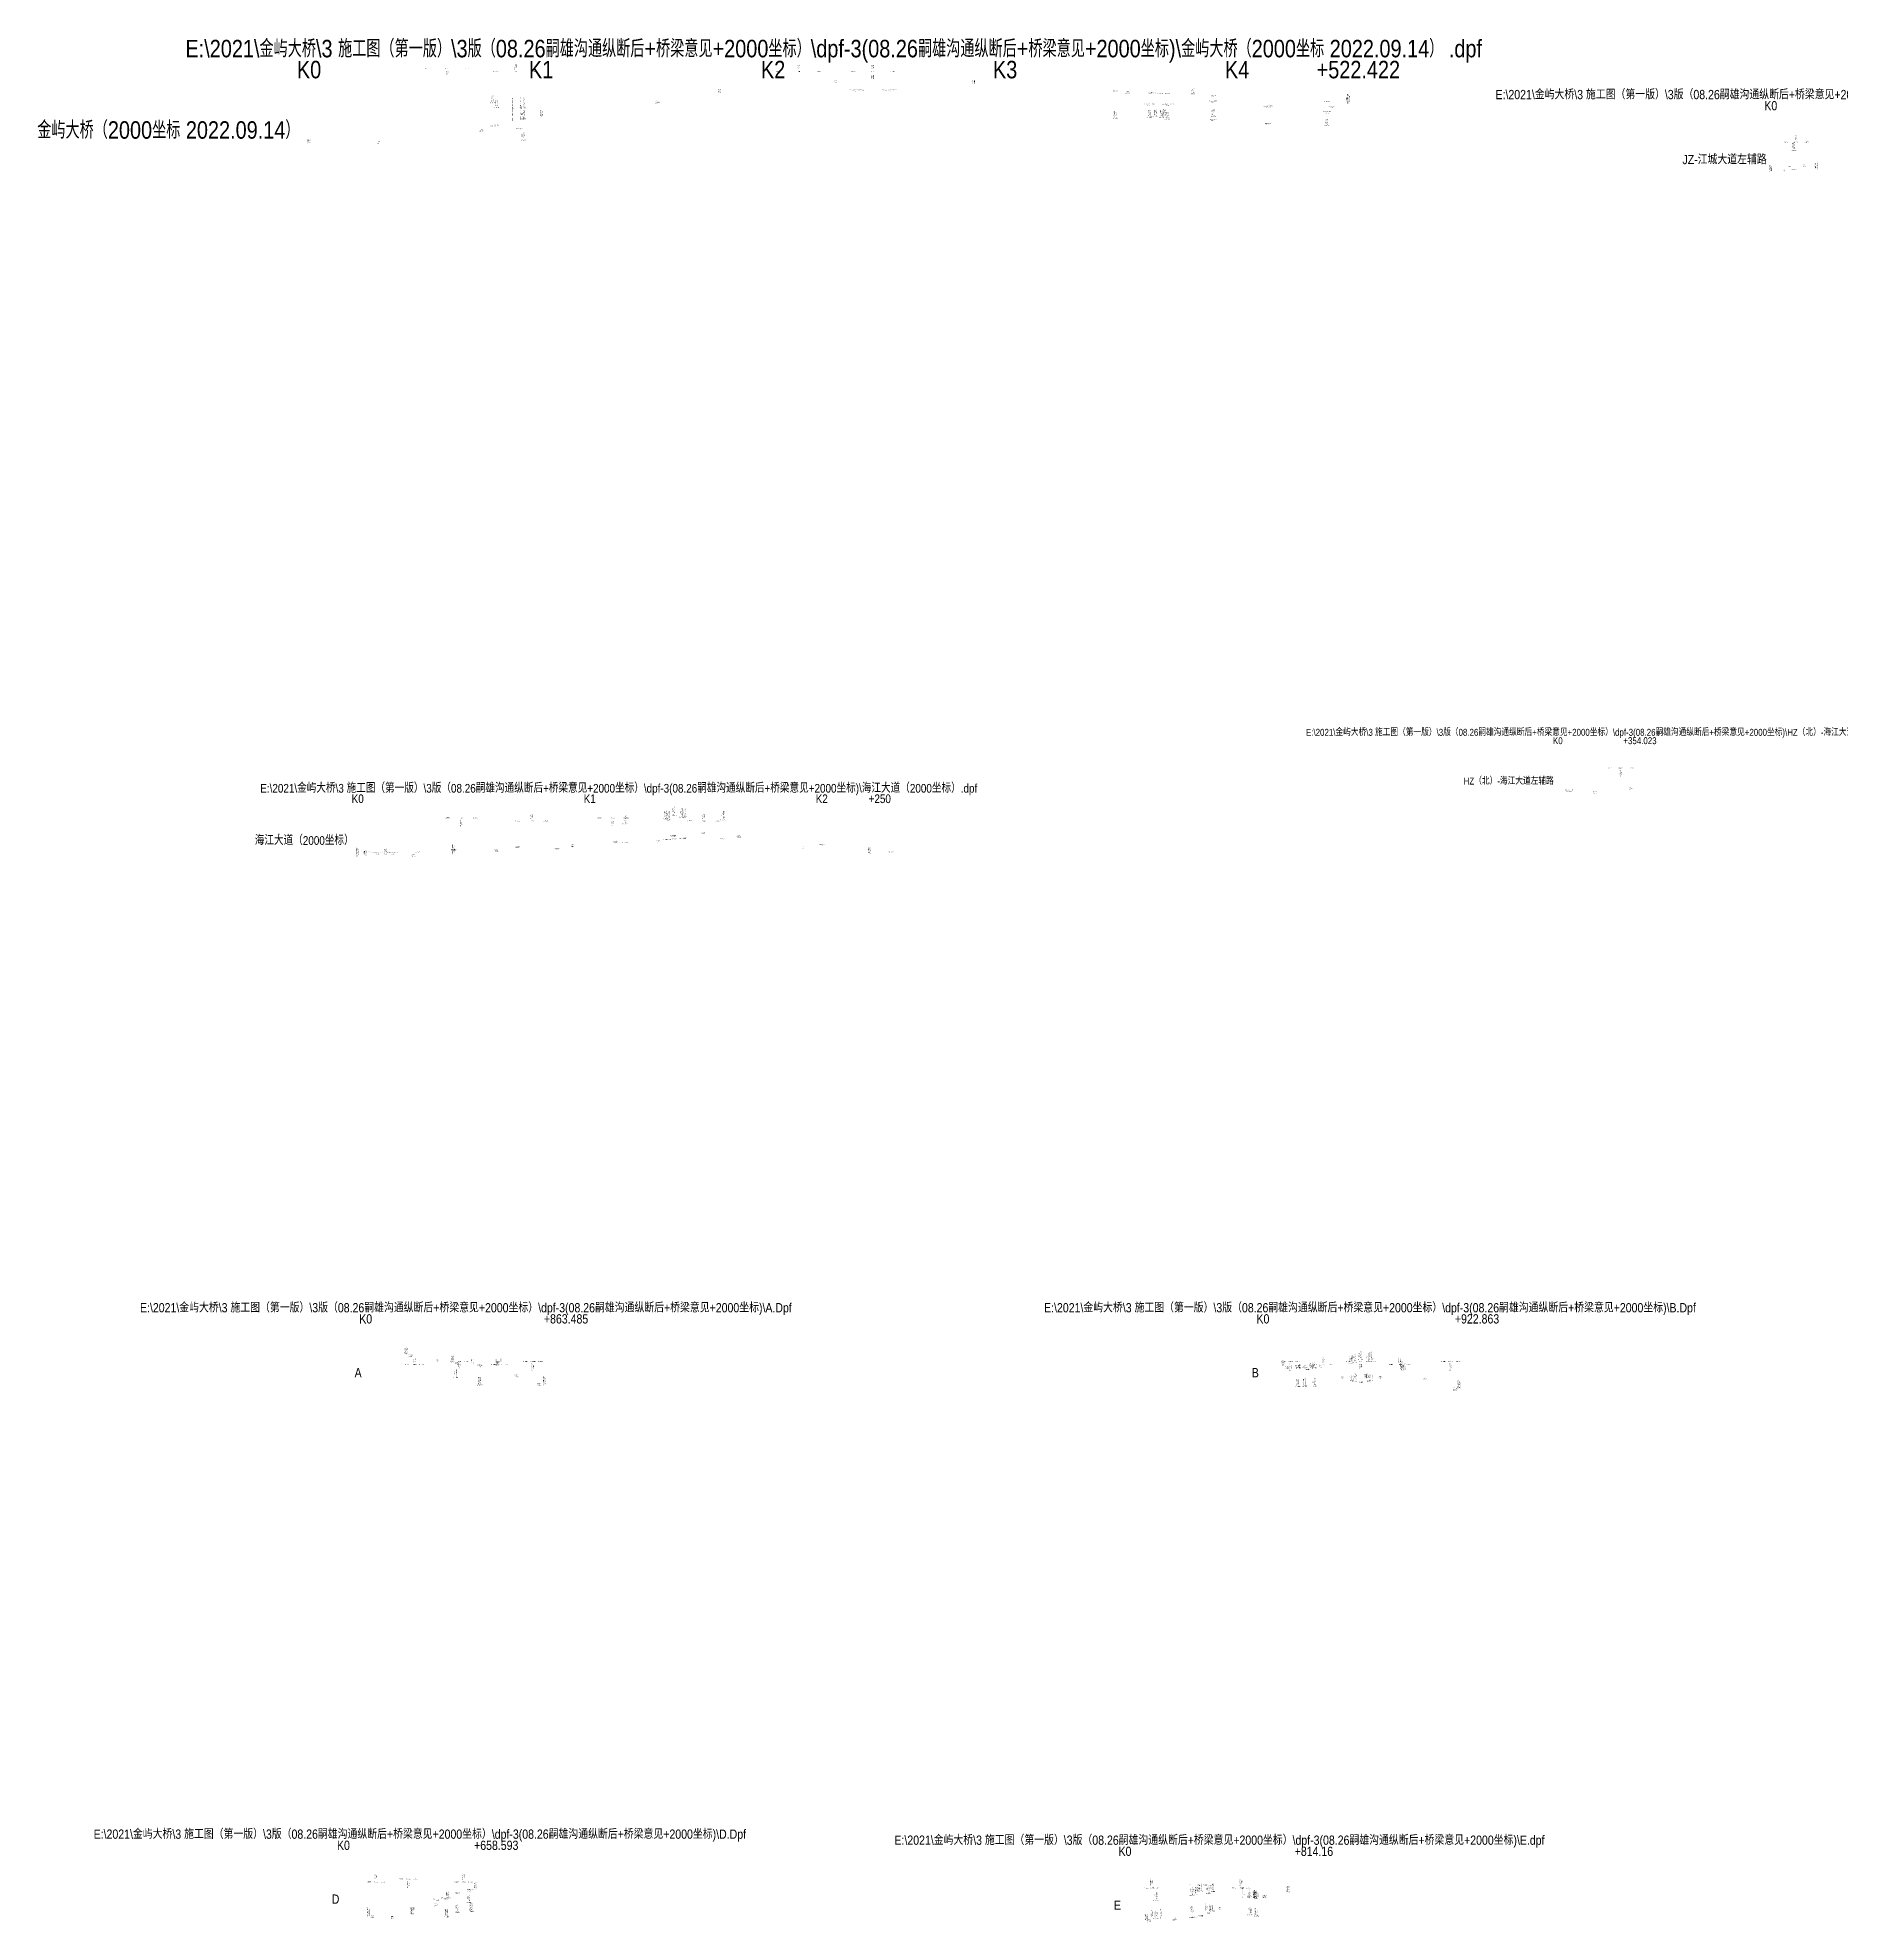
# Model space of a CAD drawing. Extents: x 0 to 558779, y 0 to 2762081.
# Drawn here: x 526348 to 534122, y 2751711 to 2759833 of the extents above; entities that cross this region are included whole.
import ezdxf
from ezdxf.enums import TextEntityAlignment as Align

# ---------------------------------------------------------------- set-up
doc = ezdxf.new("R2010")
doc.units = 0
doc.header["$LTSCALE"] = 20
doc.linetypes.add('HIDDEN', pattern=[0.375, 0.25, -0.125])
for name, color, linetype in [('BcSta', 7, 'Continuous'), ('CtrlPt', 7, 'Continuous'), ('ZdmBz-2022', 3, 'Continuous'), ('ZdmBz-A', 3, 'Continuous'), ('ZdmBz-B', 3, 'Continuous'), ('ZdmBz-D', 3, 'Continuous'), ('ZdmBz-E', 3, 'Continuous'), ('ZdmBz-HZ（北）-海江大道左辅路', 3, 'Continuous'), ('ZdmBz-JZ-江城大道左辅路', 3, 'Continuous'), ('ZdmBz-海江大道（2000坐标）', 3, 'Continuous'), ('ZdsjName', 7, 'Continuous')]:
    doc.layers.add(name, color=color, linetype=linetype)
doc.styles.get("Standard").update_dxf_attribs({"font": 'fsdb_e.shx', "width": 0.7, "bigfont": 'hzdx.shx'})

msp = doc.modelspace()

# ---------------------------------------------------------------- texts
at = {"layer": 'BcSta', "color": 8, "width": 0.85}
for s, height, p in [('K0', 75.3737, (527517.967, 2759635.541)), ('K1', 75.3737, (528517.967, 2759635.541)), ('K2', 75.3737, (529517.967, 2759635.541)), ('K3', 75.3737, (530517.967, 2759635.541)), ('K4', 75.3737, (531517.967, 2759635.541)), ('+522.422', 75.3737, (532040.389, 2759635.541)), ('K0', 40, (533817.851, 2759508.215)), ('K0', 30, (532900.082, 2756779.551)), ('+354.023', 30, (533254.105, 2756779.551)), ('K0', 37.5, (527727.722, 2756523.363)), ('K1', 37.5, (528727.722, 2756523.363)), ('K2', 37.5, (529727.722, 2756523.363)), ('+250', 37.5, (529977.722, 2756523.363)), ('K0', 40, (527762.162, 2754279.75)), ('+863.485', 40, (528625.647, 2754279.75)), ('K0', 40, (531629.027, 2754279.75)), ('+922.863', 40, (532551.89, 2754279.75)), ('K0', 40, (527666.138, 2752011.03)), ('+658.593', 40, (528324.731, 2752011.03)), ('K0', 40, (531034.693, 2751985.007)), ('+814.16', 40, (531848.853, 2751985.007))]:
    msp.add_text(s, height=height, dxfattribs=at).set_placement(p, align=Align.BOTTOM_CENTER)
at = {"layer": 'CtrlPt', "color": 3, "width": 0.75}
for s, p in [('28.65=4.98+13.9+9+0.2+22.75*0.025', (529877.967, 2759604.941)), ('28.65=4.98+13.9+9+0.2+22.75*0.025', (530017.967, 2759604.941)), ('上跨海江大道标高15.1，=15.1+7.5', (531137.967, 2759544.441)), ('上跨海江大道标高15.1，=15.1+7.5', (531217.967, 2759544.441)), ('规划沙经二路标高16+8', (531414.674, 2759558.441)), ('规划沙经四路标高14.25+7.5', (531650.726, 2759535.941)), ('0.5%往大桩号方向下坡', (531921.032, 2759534.791)), ('现状40#路标高5.03', (528425.516, 2759439.741)), ('规划沙经二路标高16', (531414.674, 2759478.441)), ('规划沙经四路标高', (531650.726, 2759460.941)), ('规划洛沙大道标高11.3+8', (531905.31, 2759511.441)), ('辅路', (533817.851, 2759270.865)), ('下穿L ', (533897.851, 2759282.115)), ('下穿L', (533962.851, 2759282.115)), ('江春路', (534007.851, 2759277.115)), ('顺海江主路横坡，1%上坡', (532948.463, 2756588.541)), ('后安街规划标高', (528837.6, 2756367.263)), ('江城大道规划标高', (529086.654, 2756392.263)), ('路段规划标高', (529216.654, 2756404.963)), ('启民街规划标高', (529369.654, 2756389.663)), ('前泰街规划标高', (529728.498, 2756353.763)), ('边界处施工图设计标高', (527765.332, 2756323.753)), ('30年一遇水位2.57，规划河底-1.34', (527812.722, 2756318.363)), ('30年一遇水位2.57，规划河底-1.34', (527876.722, 2756318.363)), ('施工图设计标高', (527986.654, 2756323.943)), ('滨湖北路规划标高', (528140.768, 2756331.663)), ('路段规划标高', (528416.654, 2756345.463)), ('继兴街规划标高', (528586.654, 2756336.963)), ('承国街规划标高', (530026.654, 2756323.863)), ('上跨HY，11.1+4.5+2+0.2', (528071.138, 2751807.93)), ('上跨HY，11.7+4.5+2+0.2', (528106.417, 2751813.93)), ('E匝道分流鼻端', (527963.131, 2751769.93))]:
    msp.add_text(s, height=3, dxfattribs=at).set_placement(p, align=Align.BOTTOM_CENTER)
for s, p in [('K2+360', (529877.967, 2759603.741)), ('K2+500', (530017.967, 2759603.741)), ('K3+620', (531137.967, 2759543.241)), ('K3+700', (531217.967, 2759543.241)), ('K3+896.707', (531414.674, 2759557.241)), ('K4+132.759', (531650.726, 2759534.741)), ('K4+403.065', (531921.032, 2759533.591)), ('K0+907.549', (528425.516, 2759438.541)), ('K3+896.707', (531414.674, 2759477.241)), ('K4+132.759', (531650.726, 2759459.741)), ('K4+387.343', (531905.31, 2759510.241)), ('K0+080', (533897.851, 2759280.915)), ('K0+145', (533962.851, 2759280.915)), ('K0+190', (534007.851, 2759275.915)), ('K0+000', (533817.851, 2759269.665)), ('K0+048.381', (532948.463, 2756587.341)), ('K1+109.878', (528837.6, 2756366.063)), ('K1+358.932', (529086.654, 2756391.063)), ('K1+488.932', (529216.654, 2756403.763)), ('K1+641.932', (529369.654, 2756388.463)), ('K2+000.776', (529728.498, 2756352.563)), ('K0+037.61', (527765.332, 2756322.553)), ('K0+085', (527812.722, 2756317.163)), ('K0+149', (527876.722, 2756317.163)), ('K0+258.932', (527986.654, 2756322.743)), ('K0+413.046', (528140.768, 2756330.463)), ('K0+688.932', (528416.654, 2756344.263)), ('K0+858.932', (528586.654, 2756335.763)), ('K2+298.932', (530026.654, 2756322.663)), ('K0+405', (528071.138, 2751806.73)), ('K0+440.279', (528106.417, 2751812.73)), ('K0+296.993', (527963.131, 2751768.73))]:
    msp.add_text(s, height=3, dxfattribs=at).set_placement(p, align=Align.TOP_CENTER)
for s, p in [('13.3125=4.7丰海路路面+5.2净空+3梁高+0.1铺装+12.5*0.025横坡', (528397.367, 2759523.791)), ('13.8125=5.2丰海路路面+5.2净空+3梁高+0.1铺装+12.5*0.025横坡', (528430.867, 2759528.791)), ('13.7125=5.1丰海路路面+5.2净空+3梁高+0.1铺装+12.5*0.025横坡', (528447.367, 2759527.791)), ('C匝道分流鼻端', (528136.979, 2754131.5)), ('上跨TA', (528160.711, 2754120.5)), ('B匝道分流鼻端', (528328.218, 2754118.5)), ('上跨HZ', (531771.734, 2754106.5)), ('上跨海江', (531785.214, 2754106.5)), ('上跨HZ', (531786.268, 2754106.5)), ('上跨海江', (531807.488, 2754106.5)), ('上跨E匝道', (531831.582, 2754110.5)), ('上跨海江', (531841.038, 2754106.5)), ('上跨E匝道', (531876.436, 2754110.5)), ('F匝道合流鼻端', (532226.139, 2754100.5)), ('F匝道合流鼻端', (532230.662, 2754099.5)), ('下穿TA', (532007.536, 2754060.5)), ('下穿C匝道', (532015.682, 2754056.5)), ('下穿C匝道', (532028.82, 2754057.5)), ('下穿金屿主桥', (532029.345, 2754068.5)), ('下穿金屿主桥', (532071.972, 2754066.5)), ('下穿G匝道', (532074.276, 2754065.5)), ('下穿G匝道', (532087.911, 2754061.5)), ('下穿TB', (532098.717, 2754059.375)), ('上跨海江，15.3+5+2+0.2 ,翼缘下', (531544.578, 2751839.257)), ('上跨海江，15.4+5+2+0.2', (531566.937, 2751834.632)), ('上跨海江，15.3+5+2+0.2', (531572.451, 2751833.632)), ('上跨海江，15.0+5+2+0.2', (531590.937, 2751830.632)), ('上跨HZ，15.1+5+2+0.2', (531593.804, 2751831.632)), ('上跨HZ，15.0+5+2+0.2', (531595.257, 2751830.632)), ('上跨HZ，15+5+2+0.2', (531596.972, 2751828.382)), ('上跨HZ，14.8+5+2+0.2', (531603.836, 2751828.632)), ('上跨HZ，14.9+5+2+0.2', (531605.59, 2751829.632)), ('下穿B匝道，21.8-7.5', (531150.419, 2751748.257)), ('下穿B匝道，21.6-7.5', (531166.544, 2751746.257)), ('下穿B匝道，21.3-7.5', (531170.918, 2751743.257)), ('下穿B匝道，21.3-7.5，翼缘下', (531190.457, 2751747.757)), ('下穿TA，23.9-7.5', (531318.786, 2751768.132)), ('下穿C匝道，23.6-7.5', (531326.284, 2751766.257)), ('下穿G匝道，24.5-7.5', (531385.014, 2751775.257)), ('下穿G匝道，24.2-7.5', (531401.088, 2751772.257)), ('下穿TB，23.8-7.5', (531408.058, 2751775.132))]:
    msp.add_text(s, height=3, rotation=90, dxfattribs=at).set_placement(p, align=Align.BOTTOM_CENTER)
for s, p in [('K0+880', (528398.567, 2759523.791)), ('K0+913.5', (528432.067, 2759528.791)), ('K0+930', (528448.567, 2759527.791)), ('K0+375.417', (528138.179, 2754131.5)), ('K0+399.149', (528161.911, 2754120.5)), ('K0+566.656', (528329.418, 2754118.5)), ('K0+143.307', (531772.934, 2754106.5)), ('K0+156.787', (531786.414, 2754106.5)), ('K0+157.841', (531787.468, 2754106.5)), ('K0+179.061', (531808.688, 2754106.5)), ('K0+203.155', (531832.782, 2754110.5)), ('K0+212.611', (531842.238, 2754106.5)), ('K0+248.009', (531877.636, 2754110.5)), ('K0+597.712', (532227.339, 2754100.5)), ('K0+602.235', (532231.862, 2754099.5)), ('K0+379.109', (532008.736, 2754060.5)), ('K0+387.255', (532016.882, 2754056.5)), ('K0+400.393', (532030.02, 2754057.5)), ('K0+400.918', (532030.545, 2754068.5)), ('K0+443.545', (532073.172, 2754066.5)), ('K0+445.849', (532075.476, 2754065.5)), ('K0+459.484', (532089.111, 2754061.5)), ('K0+470.29', (532099.917, 2754059.375)), ('K0+510.485', (531545.778, 2751839.257)), ('K0+532.844', (531568.137, 2751834.632)), ('K0+538.358', (531573.651, 2751833.632)), ('K0+556.844', (531592.137, 2751830.632)), ('K0+559.711', (531595.004, 2751831.632)), ('K0+561.164', (531596.457, 2751830.632)), ('K0+562.879', (531598.172, 2751828.382)), ('K0+569.743', (531605.036, 2751828.632)), ('K0+571.497', (531606.79, 2751829.632)), ('K0+116.326', (531151.619, 2751748.257)), ('K0+132.451', (531167.744, 2751746.257)), ('K0+136.825', (531172.118, 2751743.257)), ('K0+156.364', (531191.657, 2751747.757)), ('K0+284.693', (531319.986, 2751768.132)), ('K0+292.191', (531327.484, 2751766.257)), ('K0+350.921', (531386.214, 2751775.257)), ('K0+366.995', (531402.288, 2751772.257)), ('K0+373.965', (531409.258, 2751775.132))]:
    msp.add_text(s, height=3, rotation=90, dxfattribs=at).set_placement(p, align=Align.TOP_CENTER)
at = {"layer": 'ZdmBz-2022', "linetype": 'HIDDEN', "width": 0.75001}
for s, p in [('R=6500', (528029.467, 2759700.576)), ('T=84.5', (528113.967, 2759700.576)), ('E=0.549', (528198.467, 2759700.576)), ('R=10500', (528324.098, 2759687.776)), ('T=84', (528408.098, 2759687.776)), ('E=0.336', (528492.098, 2759687.776)), ('R=22000', (529539.967, 2759687.776)), ('T=88', (529627.967, 2759687.776)), ('E=0.176', (529715.967, 2759687.776)), ('R=17000', (529862.967, 2759687.776)), ('T=85', (529947.967, 2759687.776)), ('E=0.212', (530032.967, 2759687.776))]:
    msp.add_text(s, height=4, dxfattribs=at).set_placement(p, align=Align.MIDDLE_CENTER)
for s, p in [('K0+596', (528113.167, 2759681.776)), ('K0+890.131', (528407.298, 2759710.776)), ('K2+110', (529627.167, 2759706.576)), ('K2+430', (529947.167, 2759706.576))]:
    msp.add_text(s, height=4, rotation=90, dxfattribs=at).set_placement(p, align=Align.BOTTOM_CENTER)
for s, p in [('5.528', (528114.767, 2759681.776)), ('14.058', (528408.898, 2759710.776)), ('29.916', (529628.767, 2759706.576)), ('31.516', (529948.767, 2759706.576))]:
    msp.add_text(s, height=4, rotation=90, dxfattribs=at).set_placement(p, align=Align.TOP_CENTER)
at = {"layer": 'ZdmBz-2022', "width": 0.75001}
for s, rotation, p in [('西引桥', 90, (529287.167, 2759603.502)), ('0.5%', 2.8624052, (529787.927, 2759643.501)), ('主航道桥', 90, (529947.167, 2759663.702)), ('东引桥', 90, (530382.167, 2759641.952)), ('-0.5%', 357.1375948, (531046.431, 2759596.58)), ('洛秀互通区桥梁', 90, (531327.664, 2759600.677)), ('乌屿互通B匝道', 90, (528309.244, 2759570.281)), ('乌屿互通C匝道', 90, (528324.768, 2759550.262)), ('1.3%', 7.406912, (529017.929, 2759556.204)), ('海江大道左辅路', 90, (531140.62, 2759508.761)), ('海江大道主路', 90, (531166.042, 2759510.751)), ('洛秀互通B匝道', 90, (531204.387, 2759510.861)), ('规划 江春路', 90, (531414.655, 2759510.861)), ('本项目终点', 90, (531992.561, 2759568.652)), ('顺接江城大道主线高架桥', 90, (531998.161, 2759568.652)), ('2.9%', 16.1721565, (528260.809, 2759434.238)), ('乌屿互通', 90, (528439.512, 2759499.307)), ('乌屿互通区桥梁', 90, (528520.667, 2759506.857)), ('海江大道慢行道', 90, (530992.253, 2759504.541)), ('洛秀互通E匝道', 90, (531191.349, 2759507.531)), ('海江大道右辅路', 90, (531215.428, 2759499.981)), ('规划洛沙大道', 90, (531903.864, 2759472.241)), ('本项目起点', 90, (527517.167, 2759385.941)), ('0.3%', 1.718358, (527815.943, 2759382.681)), ('丰海路', 90, (528439.512, 2759411.418))]:
    msp.add_text(s, height=4, rotation=rotation, dxfattribs=at).set_placement(p, align=Align.BOTTOM_CENTER)
for s, rotation, p in [('K1+770', 90, (529288.767, 2759603.502)), ('320', 2.8624052, (529788.007, 2759641.903)), ('K2+430', 90, (529948.767, 2759663.702)), ('K2+865', 90, (530383.767, 2759641.952)), ('K3+810.497', 90, (531329.264, 2759600.677)), ('K0+792.077', 90, (528310.844, 2759570.281)), ('K0+807.601', 90, (528326.368, 2759550.262)), ('1219.869', 7.406912, (529018.135, 2759554.617)), ('2196.847', 357.1375948, (531046.351, 2759594.982)), ('K3+623.453', 90, (531142.22, 2759508.761)), ('K3+648.875', 90, (531167.642, 2759510.751)), ('K3+687.22', 90, (531205.987, 2759510.861)), ('K3+897.488', 90, (531416.255, 2759510.861)), ('K4+480.994', 90, (531999.761, 2759568.652)), ('K0+922.345', 90, (528441.112, 2759499.307)), ('K1+003.5', 90, (528522.267, 2759506.857)), ('K3+475.086', 90, (530993.853, 2759504.541)), ('K3+674.182', 90, (531192.949, 2759507.531)), ('K3+698.261', 90, (531217.028, 2759499.981)), ('K4+386.697', 90, (531905.464, 2759472.241)), ('K0+000', 90, (527518.767, 2759385.941)), ('596', 1.718358, (527815.991, 2759381.081)), ('294.131', 16.1721565, (528261.255, 2759432.702)), ('K0+922.345', 90, (528441.112, 2759411.418))]:
    msp.add_text(s, height=4, rotation=rotation, dxfattribs=at).set_placement(p, align=Align.TOP_CENTER)
for s, p in [('H=26.291', (530993.053, 2759603.448)), ('H=21.174', (528310.044, 2759552.281)), ('H=19.172', (528325.568, 2759532.261)), ('H=25.549', (531141.42, 2759596.029)), ('H=25.422', (531166.842, 2759594.758)), ('H=25.295', (531192.149, 2759593.493)), ('H=25.230', (531205.187, 2759592.841)), ('H=25.175', (531216.228, 2759592.289)), ('H=24.179', (531415.455, 2759582.327)), ('H=21.733', (531904.664, 2759557.867)), ('H=11.214', (528310.044, 2759452.683)), ('H=11.664', (528325.568, 2759457.184)), ('H=14.349', (528440.312, 2759484.03)), ('H=14.600', (530993.053, 2759486.541)), ('H=15.022', (531141.42, 2759490.761)), ('H=15.221', (531166.842, 2759492.751)), ('H=14.899', (531192.149, 2759489.531)), ('H=15.382', (531205.187, 2759494.361)), ('H=14.144', (531216.228, 2759481.981)), ('H=15.232', (531415.455, 2759492.861)), ('H=11.370', (531904.664, 2759454.241)), ('H=5.160', (528440.312, 2759392.141))]:
    msp.add_text(s, height=4, dxfattribs=at).set_placement(p, align=Align.MIDDLE_CENTER)
at = {"layer": 'ZdmBz-A', "width": 0.75001}
for s, rotation, p in [('主桥分流鼻端', 90, (527935.479, 2754173.577)), ('-0.612%', 356.4975245, (527954.337, 2754152.773)), ('-2%', 348.6900675, (528069.819, 2754132.165)), ('C匝道分流鼻端', 90, (528136.779, 2754138.297)), ('TA慢行桥', 90, (528149.364, 2754078.59)), ('A匝道桥', 90, (528221.671, 2754129.615)), ('-0.5%', 357.1375948, (528254.702, 2754108.304)), ('B匝道分流鼻端', 90, (528328.018, 2754124.298)), ('海江大道左慢行道', 90, (528252.72, 2754045.48)), ('-5%', 333.4349358, (528412.671, 2754068.77)), ('-1.745%', 350.101249, (528507.925, 2754029.348)), ('海江大道左辅路合流鼻端', 90, (528532.309, 2754044.641))]:
    msp.add_text(s, height=4, rotation=rotation, dxfattribs=at).set_placement(p, align=Align.BOTTOM_CENTER)
for s, rotation, p in [('AK0+174.117', 90, (527937.079, 2754173.577)), ('35.748', 356.4975245, (527954.239, 2754151.176)), ('195', 348.6900675, (528069.505, 2754130.596)), ('AK0+375.417', 90, (528138.379, 2754138.297)), ('AK0+388.002', 90, (528150.964, 2754078.59)), ('AK0+460.309', 90, (528223.271, 2754129.615)), ('175', 357.1375948, (528254.622, 2754106.706)), ('AK0+566.656', 90, (528329.618, 2754124.298)), ('AK0+491.358', 90, (528254.32, 2754045.48)), ('140.303', 333.4349358, (528411.956, 2754067.339)), ('50.645', 350.101249, (528507.65, 2754027.772)), ('AK0+770.947', 90, (528533.909, 2754044.641))]:
    msp.add_text(s, height=4, rotation=rotation, dxfattribs=at).set_placement(p, align=Align.TOP_CENTER)
at = {"layer": 'ZdmBz-A', "linetype": 'HIDDEN', "width": 0.75001}
for s, p in [('R=4400', (527941.627, 2754115.03)), ('T=30.535', (527972.162, 2754115.03)), ('E=0.106', (528002.697, 2754115.03)), ('R=4000', (528137.162, 2754127.83)), ('T=30', (528167.162, 2754127.83)), ('E=0.113', (528197.162, 2754127.83)), ('R=1350', (528311.787, 2754115.03)), ('T=30.375', (528342.162, 2754115.03)), ('E=0.342', (528372.537, 2754115.03)), ('R=2000', (528449.915, 2754127.83)), ('T=32.549', (528482.465, 2754127.83)), ('E=0.265', (528515.014, 2754127.83))]:
    msp.add_text(s, height=4, dxfattribs=at).set_placement(p, align=Align.MIDDLE_CENTER)
for s, p in [('AK0+210', (527971.362, 2754134.88)), ('AK0+405', (528166.362, 2754107.98)), ('AK0+580', (528341.362, 2754134.88)), ('AK0+720.303', (528481.665, 2754103.78))]:
    msp.add_text(s, height=4, rotation=90, dxfattribs=at).set_placement(p, align=Align.BOTTOM_CENTER)
for s, p in [('27.113', (527972.962, 2754134.88)), ('23.213', (528167.962, 2754107.98)), ('22.338', (528342.962, 2754134.88)), ('15.323', (528483.265, 2754103.78))]:
    msp.add_text(s, height=4, rotation=90, dxfattribs=at).set_placement(p, align=Align.TOP_CENTER)
at = {"layer": 'ZdmBz-A', "width": 0.75001}
for s, p in [('H=23.574', (528150.164, 2754120.491)), ('H=22.781', (528253.52, 2754112.562)), ('H=17.434', (528150.164, 2754059.09)), ('H=14.123', (528253.52, 2754025.98))]:
    msp.add_text(s, height=4, dxfattribs=at).set_placement(p, align=Align.MIDDLE_CENTER)
at = {"layer": 'ZdmBz-B', "width": 0.75001}
for s, rotation, p in [('金屿大桥', 90, (532047.205, 2754156.74)), ('TB慢行桥', 90, (532093.211, 2754158.33)), ('A匝道分流鼻端', 90, (531716.027, 2754121.419)), ('-1.762%', 350.0081421, (531733.125, 2754101.86)), ('-0.3%', 358.2816428, (531820.017, 2754096.926)), ('B匝道1号桥', 90, (531848.627, 2754112.744)), ('TA慢行桥', 90, (532008.45, 2754140.36)), ('C匝道', 90, (532023.357, 2754143.68)), ('G匝道', 90, (532080.303, 2754148.29)), ('F匝道合流鼻端', 90, (532225.939, 2754115.011)), ('B匝道2号桥', 90, (532238.827, 2754106.856)), ('海江大道左辅路', 90, (531778.507, 2754038.23)), ('海江大道主路', 90, (531807.288, 2754040.7)), ('E匝道', 90, (531849.023, 2754041.73)), ('-4.5%', 335.7722547, (531971.355, 2754058.725)), ('4.5%', 24.2277453, (532134.699, 2754060.525)), ('-4%', 338.1985928, (532328.93, 2754054.496)), ('-0.897%', 354.8751798, (532456.421, 2754009.084)), ('海江大道主路合流鼻端', 90, (532473.66, 2754027.163))]:
    msp.add_text(s, height=4, rotation=rotation, dxfattribs=at).set_placement(p, align=Align.BOTTOM_CENTER)
for s, rotation, p in [('BK0+418.978', 90, (532048.805, 2754156.74)), ('BK0+452.076', 90, (532081.903, 2754148.29)), ('BK0+464.984', 90, (532094.811, 2754158.33)), ('BK0+087.8', 90, (531717.627, 2754121.419)), ('31.945', 350.0081421, (531732.847, 2754100.284)), ('142.068', 358.2816428, (531819.969, 2754095.327)), ('BK0+220.4', 90, (531850.227, 2754112.744)), ('BK0+380.223', 90, (532010.05, 2754140.36)), ('BK0+395.13', 90, (532024.957, 2754143.68)), ('BK0+597.712', 90, (532227.539, 2754115.011)), ('BK0+610.6', 90, (532240.427, 2754106.856)), ('BK0+150.28', 90, (531780.107, 2754038.23)), ('BK0+179.061', 90, (531808.888, 2754040.7)), ('BK0+220.796', 90, (531850.623, 2754041.73)), ('160', 335.7722547, (531970.699, 2754057.266)), ('168', 24.2277453, (532135.355, 2754059.066)), ('219.211', 338.1985928, (532328.335, 2754053.011)), ('36.222', 354.8751798, (532456.278, 2754007.49)), ('BK0+845.433', 90, (532475.26, 2754027.163))]:
    msp.add_text(s, height=4, rotation=rotation, dxfattribs=at).set_placement(p, align=Align.TOP_CENTER)
at = {"layer": 'ZdmBz-B', "linetype": 'HIDDEN', "width": 0.75001}
for s, p in [('R=4150', (531718.626, 2754127.83)), ('T=30.332', (531748.959, 2754127.83)), ('E=0.111', (531779.291, 2754127.83)), ('R=1500', (531859.527, 2754115.03)), ('T=31.5', (531891.027, 2754115.03)), ('E=0.331', (531922.527, 2754115.03)), ('R=1200', (531997.027, 2754127.83)), ('T=54', (532051.027, 2754127.83)), ('E=1.215', (532105.027, 2754127.83)), ('R=900', (532180.777, 2754115.03)), ('T=38.25', (532219.027, 2754115.03)), ('E=0.813', (532257.277, 2754115.03)), ('R=2050', (532406.431, 2754127.83)), ('T=31.807', (532438.238, 2754127.83)), ('E=0.247', (532470.045, 2754127.83))]:
    msp.add_text(s, height=4, dxfattribs=at).set_placement(p, align=Align.MIDDLE_CENTER)
for s, p in [('BK0+119.932', (531748.159, 2754103.78)), ('BK0+262', (531890.227, 2754134.88)), ('BK0+422', (532050.227, 2754107.98)), ('BK0+590', (532218.227, 2754134.88)), ('BK0+809.211', (532437.438, 2754103.78))]:
    msp.add_text(s, height=4, rotation=90, dxfattribs=at).set_placement(p, align=Align.BOTTOM_CENTER)
for s, p in [('21.851', (531749.759, 2754103.78)), ('21.425', (531891.827, 2754134.88)), ('14.225', (532051.827, 2754107.98)), ('21.785', (532219.827, 2754134.88)), ('13.016', (532439.038, 2754103.78))]:
    msp.add_text(s, height=4, rotation=90, dxfattribs=at).set_placement(p, align=Align.TOP_CENTER)
at = {"layer": 'ZdmBz-B', "width": 0.75001}
for s, p in [('H=21.760', (531779.307, 2754102.347)), ('H=21.673', (531808.088, 2754101.484)), ('H=21.548', (531849.823, 2754100.232)), ('H=23.611', (532009.25, 2754120.86)), ('H=24.093', (532024.157, 2754125.68)), ('H=25.249', (532048.005, 2754137.24)), ('H=24.404', (532081.103, 2754128.79)), ('H=25.408', (532094.011, 2754138.83)), ('H=13.548', (531779.307, 2754020.23)), ('H=13.645', (531808.088, 2754021.2)), ('H=13.748', (531849.823, 2754022.23)), ('H=16.167', (532009.25, 2754046.418)), ('H=15.740', (532024.157, 2754042.154)), ('H=15.443', (532048.005, 2754039.184)), ('H=15.816', (532081.103, 2754042.915)), ('H=16.209', (532094.011, 2754046.844))]:
    msp.add_text(s, height=4, dxfattribs=at).set_placement(p, align=Align.MIDDLE_CENTER)
at = {"layer": 'ZdmBz-D', "linetype": 'HIDDEN', "width": 0.75001}
for s, p in [('R=8800', (527775.788, 2751885.875)), ('T=30.35', (527806.138, 2751885.875)), ('E=0.052', (527836.488, 2751885.875)), ('R=1150', (527914.23, 2751898.675)), ('T=31.625', (527945.855, 2751898.675)), ('E=0.435', (527977.48, 2751898.675)), ('R=1200', (528152.225, 2751885.875)), ('T=30.899', (528183.125, 2751885.875)), ('E=0.398', (528214.024, 2751885.875))]:
    msp.add_text(s, height=4, dxfattribs=at).set_placement(p, align=Align.MIDDLE_CENTER)
for s, p in [('DK0+140', (527805.338, 2751905.725)), ('DK0+279.717', (527945.055, 2751874.625)), ('DK0+516.987', (528182.325, 2751909.925))]:
    msp.add_text(s, height=4, rotation=90, dxfattribs=at).set_placement(p, align=Align.BOTTOM_CENTER)
for s, p in [('12.447', (527806.938, 2751905.725)), ('23.612', (528183.925, 2751909.925)), ('11.748', (527946.655, 2751874.625))]:
    msp.add_text(s, height=4, rotation=90, dxfattribs=at).set_placement(p, align=Align.TOP_CENTER)
at = {"layer": 'ZdmBz-D', "width": 0.75001}
for s, p in [('H=19.957', (528110.032, 2751815.599)), ('H=22.240', (528155.81, 2751838.435)), ('H=23.557', (528207.482, 2751851.602)), ('H=23.562', (528216.417, 2751851.647)), ('H=11.861', (528110.032, 2751734.64)), ('H=13.906', (528155.81, 2751755.09)), ('H=18.031', (528207.482, 2751796.34)), ('H=14.200', (528216.417, 2751758.03))]:
    msp.add_text(s, height=4, dxfattribs=at).set_placement(p, align=Align.MIDDLE_CENTER)
for s, rotation, p in [('D匝道桥', 90, (528114.798, 2751832.383)), ('TA慢行道', 90, (528206.682, 2751816.019)), ('-0.15%', 359.141251, (528207.239, 2751847.584)), ('L匝道合流鼻端', 90, (528235.023, 2751866.851)), ('海江大道主路分流鼻端', 90, (527773.252, 2751755.388)), ('0.19%', 1.0871608, (527790.08, 2751735.992)), ('-0.5%', 357.1375948, (527876.037, 2751732.803)), ('E匝道分流鼻端', 90, (527962.331, 2751758.544)), ('5%', 26.5650492, (528064.132, 2751788.544)), ('海江大道右辅路', 90, (528109.232, 2751754.14)), ('TA慢行道', 90, (528155.01, 2751774.644)), ('江城大道右辅路慢行道', 90, (528215.617, 2751777.53))]:
    msp.add_text(s, height=4, rotation=rotation, dxfattribs=at).set_placement(p, align=Align.BOTTOM_CENTER)
for s, rotation, p in [('DK0+449.46', 90, (528116.398, 2751832.383)), ('48.204', 359.141251, (528207.215, 2751845.985)), ('DK0+541.344', 90, (528208.282, 2751816.019)), ('DK0+569.685', 90, (528236.623, 2751866.851)), ('DK0+107.914', 90, (527774.852, 2751755.388)), ('32.086', 1.0871608, (527790.11, 2751734.393)), ('139.717', 357.1375948, (527875.957, 2751731.205)), ('DK0+296.993', 90, (527963.931, 2751758.544)), ('237.27', 26.5650492, (528064.848, 2751787.113)), ('DK0+443.894', 90, (528110.832, 2751754.14)), ('DK0+489.672', 90, (528156.61, 2751774.644)), ('DK0+550.279', 90, (528217.217, 2751777.53))]:
    msp.add_text(s, height=4, rotation=rotation, dxfattribs=at).set_placement(p, align=Align.TOP_CENTER)
at = {"layer": 'ZdmBz-E', "linetype": 'HIDDEN', "width": 0.75001}
for s, p in [('EK0+114.313', (531148.206, 2751883.902)), ('EK0+500.67', (531534.563, 2751882.852)), ('EK0+315', (531348.893, 2751852.802))]:
    msp.add_text(s, height=4, rotation=90, dxfattribs=at).set_placement(p, align=Align.BOTTOM_CENTER)
for s, p in [('13.688', (531149.806, 2751883.902)), ('22.645', (531536.163, 2751882.852)), ('14.290', (531350.493, 2751852.802))]:
    msp.add_text(s, height=4, rotation=90, dxfattribs=at).set_placement(p, align=Align.TOP_CENTER)
for s, p in [('R=1230', (531127.16, 2751859.852)), ('T=21.846', (531149.006, 2751859.852)), ('E=0.194', (531170.852, 2751859.852)), ('R=1500', (531318.193, 2751872.652)), ('T=31.5', (531349.693, 2751872.652)), ('E=0.331', (531381.193, 2751872.652)), ('R=1750', (531504.665, 2751859.852)), ('T=30.698', (531535.363, 2751859.852)), ('E=0.269', (531566.062, 2751859.852))]:
    msp.add_text(s, height=4, dxfattribs=at).set_placement(p, align=Align.MIDDLE_CENTER)
at = {"layer": 'ZdmBz-E', "width": 0.75001}
for s, p in [('H=21.548', (531169.326, 2751805.487)), ('H=23.725', (531322.159, 2751827.257)), ('H=23.935', (531335.968, 2751829.357)), ('H=25.314', (531359.859, 2751843.147)), ('H=24.469', (531392.672, 2751834.697)), ('H=25.408', (531410.088, 2751844.087)), ('H=23.031', (531574.241, 2751820.314)), ('H=23.294', (531600.779, 2751822.945)), ('H=13.748', (531169.326, 2751727.486)), ('H=14.213', (531322.159, 2751732.133)), ('H=14.354', (531335.968, 2751733.548)), ('H=14.899', (531359.859, 2751738.999)), ('H=16.224', (531392.672, 2751752.247)), ('H=17.008', (531410.088, 2751760.085)), ('H=15.319', (531574.241, 2751743.197)), ('H=14.854', (531600.779, 2751738.547))]:
    msp.add_text(s, height=4, dxfattribs=at).set_placement(p, align=Align.MIDDLE_CENTER)
for s, rotation, p in [('B匝道', 90, (531168.526, 2751824.997)), ('TA慢行桥', 90, (531321.359, 2751846.757)), ('C匝道', 90, (531335.168, 2751848.857)), ('金屿大桥', 90, (531359.059, 2751862.647)), ('G匝道', 90, (531391.872, 2751854.197)), ('TB慢行桥', 90, (531409.288, 2751863.587)), ('E匝道桥', 90, (531591.593, 2751834.614)), ('0.992%', 5.6630367, (531636.895, 2751822.33)), ('H匝道合流鼻端', 90, (531737.785, 2751852.111)), ('D匝道分流鼻端', 90, (531126.317, 2751733.955)), ('3.852%', 21.067456, (531137.774, 2751718.417)), ('0.3%', 1.7183563, (531249.325, 2751725.696)), ('4.5%', 24.2277402, (531442.2, 2751770.412)), ('海江大道主路', 90, (531573.441, 2751762.697)), ('海江大道左辅路', 90, (531599.979, 2751758.047))]:
    msp.add_text(s, height=4, rotation=rotation, dxfattribs=at).set_placement(p, align=Align.BOTTOM_CENTER)
for s, rotation, p in [('EK0+134.633', 90, (531170.126, 2751824.997)), ('EK0+287.466', 90, (531322.959, 2751846.757)), ('EK0+301.275', 90, (531336.768, 2751848.857)), ('EK0+325.166', 90, (531360.659, 2751862.647)), ('EK0+357.979', 90, (531393.472, 2751854.197)), ('EK0+375.395', 90, (531410.888, 2751863.587)), ('EK0+557.7', 90, (531593.193, 2751834.614)), ('203.221', 5.6630367, (531637.053, 2751820.738)), ('EK0+703.892', 90, (531739.385, 2751852.111)), ('EK0+092.424', 90, (531127.917, 2751733.955)), ('200.687', 1.7183563, (531249.373, 2751724.097)), ('185.67', 24.2277402, (531442.856, 2751768.953)), ('EK0+539.548', 90, (531575.041, 2751762.697)), ('EK0+566.086', 90, (531601.579, 2751758.047)), ('21.888', 21.067456, (531138.349, 2751716.924))]:
    msp.add_text(s, height=4, rotation=rotation, dxfattribs=at).set_placement(p, align=Align.TOP_CENTER)
at = {"layer": 'ZdmBz-HZ（北）-海江大道左辅路', "linetype": 'HIDDEN', "width": 0.75001}
for s, p in [('R=6500', (533125.208, 2756685.951)), ('T=47.125', (533172.333, 2756685.951)), ('E=0.171', (533219.458, 2756685.951))]:
    msp.add_text(s, height=4, dxfattribs=at).set_placement(p, align=Align.MIDDLE_CENTER)
msp.add_text('HZK0+272.251', height=4, rotation=90, dxfattribs=at).set_placement((533171.533, 2756660.851), align=Align.BOTTOM_CENTER)
msp.add_text('10.938', height=4, rotation=90, dxfattribs=at).set_placement((533173.133, 2756660.851), align=Align.TOP_CENTER)
at = {"layer": 'ZdmBz-HZ（北）-海江大道左辅路', "width": 0.75001}
for s, rotation, p in [('81.772', 12.4074185, (533213.391, 2756597.145)), ('223.87', 4.289152, (533060.458, 2756579.738))]:
    msp.add_text(s, height=4, rotation=rotation, dxfattribs=at).set_placement(p, align=Align.TOP_CENTER)
for s, rotation, p in [('2.2%', 12.4074185, (533213.047, 2756598.707)), ('0.75%', 4.289152, (533060.338, 2756581.334))]:
    msp.add_text(s, height=4, rotation=rotation, dxfattribs=at).set_placement(p, align=Align.BOTTOM_CENTER)
at = {"layer": 'ZdmBz-JZ-江城大道左辅路', "linetype": 'HIDDEN', "width": 0.75001}
for s, p in [('R=8200', (533882.751, 2759383.06)), ('T=45.1', (533927.851, 2759383.06)), ('E=0.124', (533972.951, 2759383.06))]:
    msp.add_text(s, height=4, dxfattribs=at).set_placement(p, align=Align.MIDDLE_CENTER)
at = {"layer": 'ZdmBz-JZ-江城大道左辅路', "width": 0.75001}
for s, rotation, p in [('洛秀互通F匝道', 90, (533917.156, 2759368.671)), ('海江大道右辅路', 90, (533817.051, 2759269.265)), ('江春路（规划）', 90, (534013.877, 2759280.476)), ('0.75%', 4.2891533, (533872.791, 2759258.188))]:
    msp.add_text(s, height=4, rotation=rotation, dxfattribs=at).set_placement(p, align=Align.BOTTOM_CENTER)
for s, rotation, p in [('JZK0+100.105', 90, (533918.756, 2759368.671)), ('JZK0+000', 90, (533818.651, 2759269.265)), ('JZK0+196.826', 90, (534015.477, 2759280.476)), ('110', 4.2891533, (533872.911, 2759256.592))]:
    msp.add_text(s, height=4, rotation=rotation, dxfattribs=at).set_placement(p, align=Align.TOP_CENTER)
at = {"layer": 'ZdmBz-JZ-江城大道左辅路', "linetype": 'HIDDEN', "width": 0.75001}
msp.add_text('JZK0+110', height=4, rotation=90, dxfattribs=at).set_placement((533927.051, 2759403.96), align=Align.BOTTOM_CENTER)
msp.add_text('15.330', height=4, rotation=90, dxfattribs=at).set_placement((533928.651, 2759403.96), align=Align.TOP_CENTER)
at = {"layer": 'ZdmBz-JZ-江城大道左辅路', "width": 0.75001}
for s, p in [('H=23.370', (533917.956, 2759346.915)), ('H=15.180', (533917.956, 2759265.017))]:
    msp.add_text(s, height=4, dxfattribs=at).set_placement(p, align=Align.MIDDLE_CENTER)
at = {"layer": 'ZdmBz-海江大道（2000坐标）', "width": 0.75001}
for s, rotation, p in [('HJK1+363.226', 90, (529091.748, 2756503.773)), ('HJK1+152.939', 90, (528881.461, 2756466.093)), ('HJK1+327.574', 90, (529056.096, 2756487.583)), ('HJK1+339.061', 90, (529067.583, 2756483.903)), ('HJK1+395.616', 90, (529124.138, 2756495.273)), ('HJK1+406.698', 90, (529135.22, 2756495.833)), ('HJK1+575.276', 90, (529303.798, 2756483.793)), ('HJK0+412.886', 90, (528141.408, 2756338.164)), ('390', 4.2891533, (529022.782, 2756369.262)), ('HJK0+000', 90, (527728.522, 2756325.573)), ('HJK0+033', 90, (527761.522, 2756319.063)), ('HJK0+121.8', 90, (527850.322, 2756324.727)), ('413.094', 1.718358, (527967.293, 2756308.46)), ('303.906', 5.5403576, (528325.846, 2756329.399)), ('350', 1.718358, (528652.746, 2756349.385)), ('860', 354.2894069, (529647.642, 2756340.889)), ('HJK2+207.8', 90, (529936.322, 2756331.905))]:
    msp.add_text(s, height=4, rotation=rotation, dxfattribs=at).set_placement(p, align=Align.TOP_CENTER)
at = {"layer": 'ZdmBz-海江大道（2000坐标）', "linetype": 'HIDDEN', "width": 0.75001}
for s, p in [('R=18000', (528113.516, 2756471.443)), ('T=60.3', (528173.816, 2756471.443)), ('E=0.101', (528234.116, 2756471.443)), ('R=18000', (528417.422, 2756458.643)), ('T=60.3', (528477.722, 2756458.643)), ('E=0.101', (528538.022, 2756458.643)), ('R=27000', (528766.972, 2756471.443)), ('T=60.75', (528827.722, 2756471.443)), ('E=0.068', (528888.472, 2756471.443)), ('R=7000', (529156.472, 2756458.643)), ('T=61.25', (529217.722, 2756458.643)), ('E=0.268', (529278.972, 2756458.643))]:
    msp.add_text(s, height=4, dxfattribs=at).set_placement(p, align=Align.MIDDLE_CENTER)
for s, p in [('HJK0+446.094', (528173.016, 2756446.343)), ('HJK0+750', (528476.922, 2756479.543)), ('HJK1+100', (528826.922, 2756450.543)), ('HJK1+490', (529216.922, 2756479.543))]:
    msp.add_text(s, height=4, rotation=90, dxfattribs=at).set_placement(p, align=Align.BOTTOM_CENTER)
for s, p in [('9.209', (528174.616, 2756446.343)), ('12.157', (528478.522, 2756479.543)), ('13.207', (528828.522, 2756450.543)), ('16.132', (529218.522, 2756479.543))]:
    msp.add_text(s, height=4, rotation=90, dxfattribs=at).set_placement(p, align=Align.TOP_CENTER)
at = {"layer": 'ZdmBz-海江大道（2000坐标）', "width": 0.75001}
for s, p in [('H=21.673', (528880.661, 2756445.093)), ('H=23.822', (529055.296, 2756466.583)), ('H=23.454', (529066.783, 2756462.903)), ('H=25.441', (529090.948, 2756482.773)), ('H=24.591', (529123.338, 2756474.273)), ('H=24.647', (529134.42, 2756474.833)), ('H=23.443', (529302.998, 2756462.793)), ('H=13.605', (528880.661, 2756364.416)), ('H=14.914', (529055.296, 2756377.503)), ('H=15.000', (529066.783, 2756378.364)), ('H=15.181', (529090.948, 2756380.177)), ('H=15.424', (529123.338, 2756382.606)), ('H=15.507', (529134.42, 2756383.437)), ('H=15.279', (529302.998, 2756381.157))]:
    msp.add_text(s, height=4, dxfattribs=at).set_placement(p, align=Align.MIDDLE_CENTER)
for s, rotation, p in [('B匝道', 90, (528879.861, 2756466.093)), ('TA人行天桥', 90, (529054.496, 2756487.583)), ('C匝道', 90, (529065.983, 2756483.903)), ('金屿大桥', 90, (529090.148, 2756503.773)), ('G匝道', 90, (529122.538, 2756495.273)), ('TB人行天桥', 90, (529133.62, 2756495.833)), ('E匝道', 90, (529302.198, 2756483.793)), ('滨湖北路（规划50m宽度）', 90, (528139.808, 2756338.164)), ('0.3%', 1.718358, (528652.698, 2756350.984)), ('0.75%', 4.2891533, (529022.662, 2756370.857)), ('现状康怡街-海江大道交叉口', 90, (527726.922, 2756325.573)), ('修建起点', 90, (527759.922, 2756319.063)), ('海江主线1号桥', 90, (527848.722, 2756324.727)), ('0.3%', 1.718358, (527967.245, 2756310.059)), ('0.97%', 5.5403576, (528325.692, 2756330.992)), ('-1%', 354.2894069, (529647.802, 2756342.481)), ('本项目修建终点', 90, (529934.722, 2756331.905))]:
    msp.add_text(s, height=4, rotation=rotation, dxfattribs=at).set_placement(p, align=Align.BOTTOM_CENTER)
at = {"layer": 'ZdsjName', "color": 3, "width": 0.85}
for s, height, p in [('E:\\2021\\金屿大桥\\3 施工图（第一版）\\3版（08.26嗣雄沟通纵断后+桥梁意见+2000坐标）\\dpf-3(08.26嗣雄沟通纵断后+桥梁意见+2000坐标)\\金屿大桥（2000坐标 2022.09.14） .dpf', 75.3737, (529779.178, 2759725.989)), ('E:\\2021\\金屿大桥\\3 施工图（第一版）\\3版（08.26嗣雄沟通纵断后+桥梁意见+2000坐标）\\dpf-3(08.26嗣雄沟通纵断后+桥梁意见+2000坐标)\\JZ-江城大道左辅路.Dpf', 40, (534202.584, 2759556.215)), ('E:\\2021\\金屿大桥\\3 施工图（第一版）\\3版（08.26嗣雄沟通纵断后+桥梁意见+2000坐标）\\dpf-3(08.26嗣雄沟通纵断后+桥梁意见+2000坐标)\\HZ（北）-海江大道左辅路.Dpf', 30, (533077.094, 2756815.551)), ('E:\\2021\\金屿大桥\\3 施工图（第一版）\\3版（08.26嗣雄沟通纵断后+桥梁意见+2000坐标）\\dpf-3(08.26嗣雄沟通纵断后+桥梁意见+2000坐标)\\海江大道（2000坐标）.dpf', 37.5, (528852.722, 2756568.363)), ('E:\\2021\\金屿大桥\\3 施工图（第一版）\\3版（08.26嗣雄沟通纵断后+桥梁意见+2000坐标）\\dpf-3(08.26嗣雄沟通纵断后+桥梁意见+2000坐标)\\A.Dpf', 40, (528193.905, 2754327.75)), ('E:\\2021\\金屿大桥\\3 施工图（第一版）\\3版（08.26嗣雄沟通纵断后+桥梁意见+2000坐标）\\dpf-3(08.26嗣雄沟通纵断后+桥梁意见+2000坐标)\\B.Dpf', 40, (532090.458, 2754327.75)), ('E:\\2021\\金屿大桥\\3 施工图（第一版）\\3版（08.26嗣雄沟通纵断后+桥梁意见+2000坐标）\\dpf-3(08.26嗣雄沟通纵断后+桥梁意见+2000坐标)\\D.Dpf', 40, (527995.435, 2752059.03)), ('E:\\2021\\金屿大桥\\3 施工图（第一版）\\3版（08.26嗣雄沟通纵断后+桥梁意见+2000坐标）\\dpf-3(08.26嗣雄沟通纵断后+桥梁意见+2000坐标)\\E.dpf', 40, (531441.773, 2752033.007))]:
    msp.add_text(s, height=height, dxfattribs=at).set_placement(p, align=Align.BOTTOM_CENTER)
for s, height, p in [('金屿大桥（2000坐标 2022.09.14） ', 75.3737, (527500.467, 2759435.541)), ('JZ-江城大道左辅路', 40, (533800.351, 2759308.215)), ('HZ（北）-海江大道左辅路', 30, (532882.582, 2756629.551)), ('海江大道（2000坐标）', 37.5, (527710.222, 2756373.363)), ('A', 40, (527744.662, 2754079.75)), ('B', 40, (531611.527, 2754079.75)), ('D', 40, (527648.638, 2751811.03)), ('E', 40, (531017.193, 2751785.007))]:
    msp.add_text(s, height=height, dxfattribs=at).set_placement(p, align=Align.MIDDLE_RIGHT)

doc.saveas('drawing.dxf')
